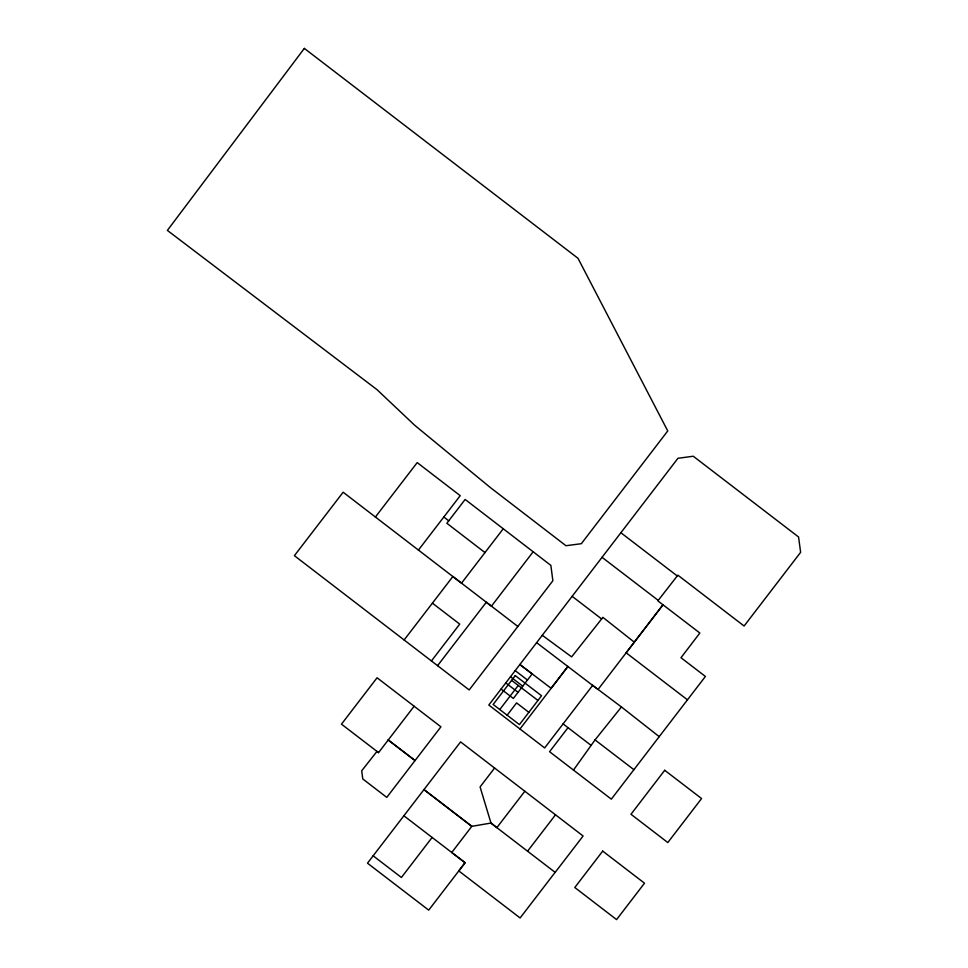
<?xml version="1.0" encoding="UTF-8"?>
<svg xmlns="http://www.w3.org/2000/svg" width="968" height="968" viewBox="0 0 968 968"><rect width="100%" height="100%" fill="white"/><g stroke="black" fill="none" stroke-linecap="round" stroke-linejoin="round"><path stroke-width="1.45" d="M573.467 770.092L595.078 739.855L621.456 706.967L659.22 736.648L611.328 799.157L549.57 751.712L568.047 727.634M414.123 706.241L378.561 752.608L341.474 724.161L377.072 677.769L440.924 726.823L386.776 797.378L362.782 778.962L361.705 770.794L376.927 751.446L378.476 752.62M403.862 815.77L465.088 862.718L428.715 910.138L367.489 863.19L460.586 741.899L583.099 836.001L555.208 872.337M592.694 685.32L544.645 747.937L488.816 705.031L677.951 458.287L693.269 456.243L798.576 536.998L800.621 552.329L744.102 626.018L677.854 575.161L657.865 600.862L699.84 633.024L680.988 657.72L705.406 676.45L659.22 736.648M499.778 709.544L518.267 685.429M507.159 715.195L516.573 702.913L528.855 712.327M432.127 837.429L401.417 877.48L373.152 855.821M519.985 728.989L567.926 666.468M494.6 768.023L480.08 786.936L490.982 823.054L496.886 827.604L524.837 791.243M471.803 826.345L451.741 852.505L465.088 862.718L458.808 870.922L520.119 917.966L555.124 872.35L490.897 823.066L471.803 826.345L423.923 789.61M687.449 699.816L626.139 652.795L662.995 604.794L598.03 689.482L536.587 642.643M527.596 851.162L555.511 814.79M375.354 517.069L417.208 462.595L460.224 495.676L418.382 550.126M484.956 552.571L446.853 523.252L465.148 499.452L550.852 565.385L552.873 580.74L469.19 689.954L294.393 555.68L343.144 492.228L517.88 626.477M404.128 639.969L452.879 576.517L461.506 583.172L503.251 528.77M431.425 660.95L459.715 624.118L432.418 603.161M437.584 665.657L486.299 602.241L491.441 606.174L533.15 551.772M542.249 635.274L571.628 656.885L602.895 617.354L634.306 642.183M551.07 688.333L567.853 666.48M621.456 706.967L592.61 685.332M551.155 688.321L519.816 664.496L532.17 673.897L513.342 698.46L501.061 689.047M511.624 680.359L537.966 700.445M515.182 670.618L527.463 680.032M510.475 676.765L522.756 686.179M505.768 682.912L518.049 692.326M620.875 532.727L677.237 575.936M602.023 557.302L658.24 600.39M572.124 596.312L601.648 618.963M443.828 517.033L448.741 520.808M594.993 739.867L633.919 769.693M388.241 739.975L415.078 760.558L388.168 739.988M423.996 789.598L471.876 826.333M563.049 723.87L591.109 745.396M304.339 48.4L167.379 230.408L377.024 389.656L414.752 425.327L490.268 487.497L565.977 545.722L581.332 543.701L667.751 430.941L577.993 258.287L304.339 48.4M515.266 675.604L493.148 704.462L519.441 724.609L541.548 695.75L515.266 675.604M602.713 851.102L574.798 887.499L616.58 919.6L644.506 883.203L602.713 851.102M664.713 770.286L630.979 814.269L667.811 842.559L701.582 798.539L664.713 770.286"/></g></svg>
